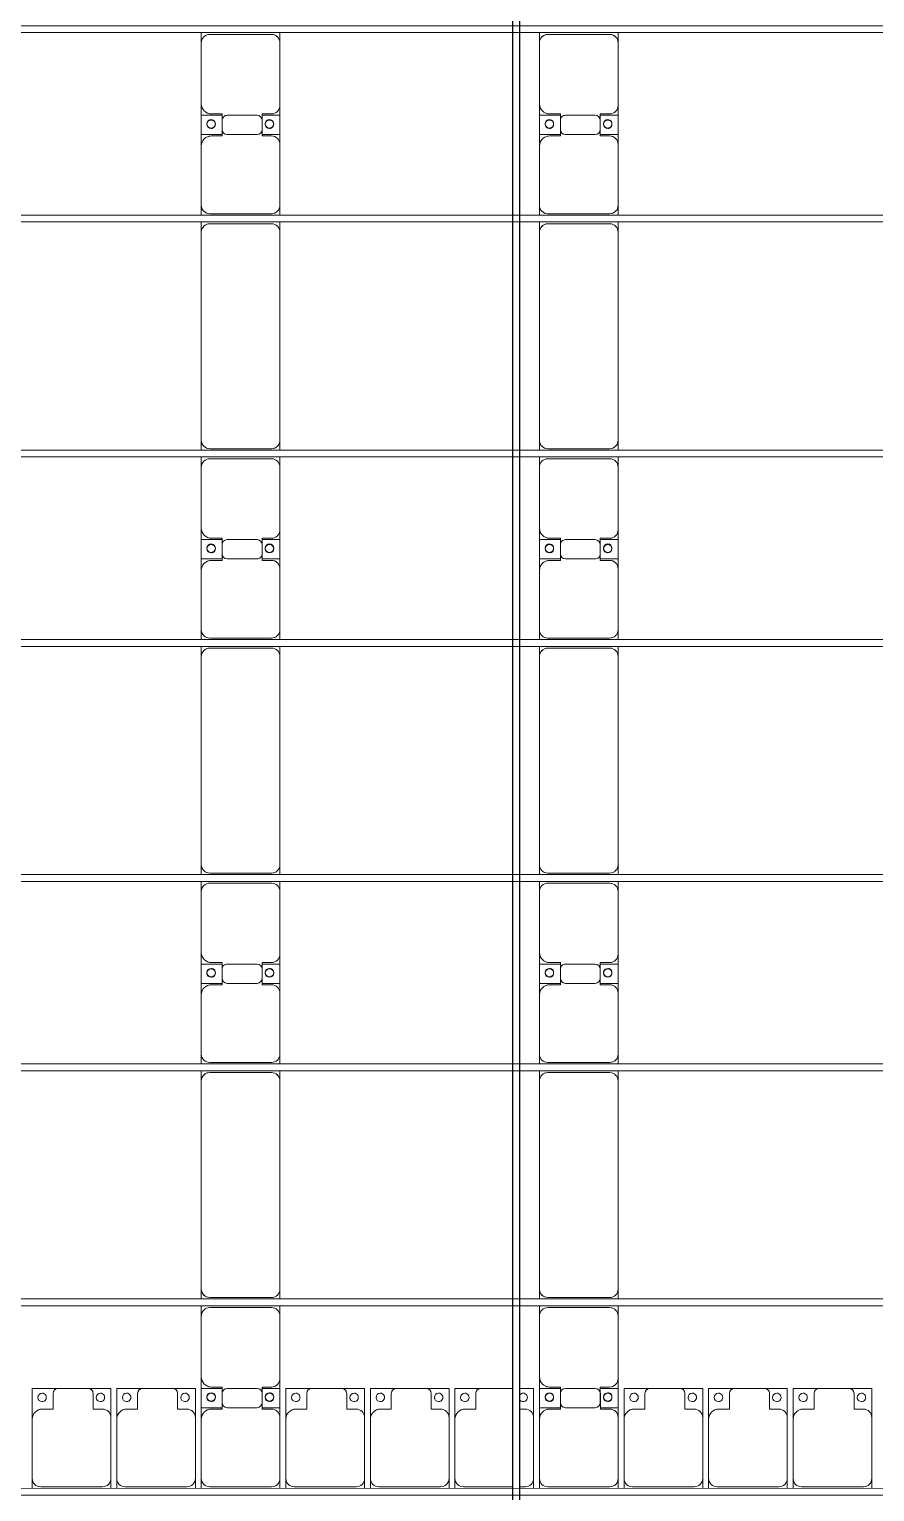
# Model space of a CAD drawing. Header units: millimetres. Extents: x -147246 to 112336, y -213734 to -86506.
# Drawn here: x -131365 to -126365, y -130845 to -122195 of the extents above; entities that cross this region are included whole.
import ezdxf

# ---------------------------------------------------------------- set-up
doc = ezdxf.new("R2010")
doc.units = ezdxf.units.MM
doc.layers.add('A-GENM', color=13, linetype='Continuous', lineweight=9)
doc.layers.add('S-BEAM', color=12, linetype='Continuous', lineweight=9)

# ---------------------------------------------------------------- blocks, each defined once
blk = doc.blocks.new('Dai phao do pin - DẢI PHAO ĐỠ PIN-29579-BỐ TRÍ KHUNG KẾT CẤU BÈ PIN 05')
at = {"layer": 'A-GENM', "color": 7}
for p, q in [((25808.9, 223.4), (25869.7, 223.4)), ((25819.7, 173.4), (25819.7, -191.6)), ((26239.7, 223.4), (25869.7, 223.4)), ((26239.7, 223.4), (26412.2, 223.4)), ((26289.7, 118.2), (26289.7, 173.4)), ((26297.8, 223.4), (26470.3, 223.4)), ((26297.8, 118.2), (26297.8, 223.4)), ((26412.2, 223.4), (26412.2, 118.2)), ((26420.3, 173.4), (26420.3, 118.2)), ((26830.3, 223.4), (26470.3, 223.4)), ((26830.3, 223.4), (26888.9, 223.4)), ((26880.3, -191.6), (26880.3, 173.4)), ((26928.9, 223.4), (26989.7, 223.4)), ((26939.7, 173.4), (26939.7, -191.6)), ((28220.3, 223.4), (26989.7, 223.4)), ((28220.3, 223.4), (28278.9, 223.4)), ((28270.3, -191.6), (28270.3, 173.4)), ((28318.9, 223.4), (28379.7, 223.4)), ((28329.7, 173.4), (28329.7, -191.6)), ((28749.7, 223.4), (28379.7, 223.4)), ((28749.7, 223.4), (28922.2, 223.4)), ((28799.7, 118.2), (28799.7, 173.4)), ((28807.8, 223.4), (28980.3, 223.4)), ((28807.8, 118.2), (28807.8, 223.4)), ((28922.2, 223.4), (28922.2, 118.2)), ((28930.3, 173.4), (28930.3, 118.2)), ((29340.3, 223.4), (28980.3, 223.4)), ((29340.3, 223.4), (29398.9, 223.4)), ((29390.3, -191.6), (29390.3, 173.4)), ((29438.9, 223.4), (29499.7, 223.4)), ((29449.7, 173.4), (29449.7, -191.6)), ((30730.3, 223.4), (29499.7, 223.4)), ((30730.3, 223.4), (30788.9, 223.4)), ((30780.3, -191.6), (30780.3, 173.4)), ((30828.9, 223.4), (30889.7, 223.4)), ((30839.7, 173.4), (30839.7, -191.6)), ((31259.7, 223.4), (30889.7, 223.4)), ((31259.7, 223.4), (31432.2, 223.4)), ((31309.7, 118.2), (31309.7, 173.4)), ((31317.8, 223.4), (31490.3, 223.4)), ((31317.8, 118.2), (31317.8, 223.4)), ((31432.2, 223.4), (31432.2, 118.2)), ((31440.3, 173.4), (31440.3, 118.2)), ((31850.3, 223.4), (31490.3, 223.4)), ((31850.3, 223.4), (31908.9, 223.4)), ((31900.3, -191.6), (31900.3, 173.4)), ((31948.9, 223.4), (32009.7, 223.4)), ((31959.7, 173.4), (31959.7, -191.6)), ((33240.3, 223.4), (32009.7, 223.4)), ((33240.3, 223.4), (33298.9, 223.4)), ((33290.3, -191.6), (33290.3, 173.4)), ((33338.9, 223.4), (33399.7, 223.4)), ((33349.7, 173.4), (33349.7, -191.6)), ((33769.7, 223.4), (33399.7, 223.4)), ((33769.7, 223.4), (33942.2, 223.4)), ((33819.7, 118.2), (33819.7, 173.4)), ((33942.2, 223.4), (33942.2, 118.4)), ((26382.2, 118.2), (26289.7, 118.2)), ((26297.8, 88.2), (26297.8, -88.2)), ((26420.3, 118.2), (26327.8, 118.2)), ((26412.2, -88.2), (26412.2, 88.2)), ((28892.2, 118.2), (28799.7, 118.2)), ((28807.8, 88.2), (28807.8, -88.2)), ((28930.3, 118.2), (28837.8, 118.2)), ((28922.2, -88.2), (28922.2, 88.2)), ((31402.2, 118.2), (31309.7, 118.2)), ((31317.8, 88.2), (31317.8, -88.2)), ((31440.3, 118.2), (31347.8, 118.2)), ((31432.2, -88.2), (31432.2, 88.2)), ((33912.2, 118.2), (33819.7, 118.2)), ((33942.2, -88.2), (33942.2, 88.2)), ((26289.7, -181.6), (26289.7, -118.2)), ((26289.7, -118.2), (26382.2, -118.2)), ((26297.8, -241.6), (26297.8, -118.2)), ((26327.8, -118.2), (26420.3, -118.2)), ((26412.2, -118.2), (26412.2, -241.6)), ((26420.3, -118.2), (26420.3, -181.6)), ((28799.7, -181.6), (28799.7, -118.2)), ((28799.7, -118.2), (28892.2, -118.2)), ((28807.8, -241.6), (28807.8, -118.2)), ((28837.8, -118.2), (28930.3, -118.2)), ((28922.2, -118.2), (28922.2, -241.6)), ((28930.3, -118.2), (28930.3, -181.6)), ((31309.7, -181.6), (31309.7, -118.2)), ((31309.7, -118.2), (31402.2, -118.2)), ((31317.8, -241.6), (31317.8, -118.2)), ((31347.8, -118.2), (31440.3, -118.2)), ((31432.2, -118.2), (31432.2, -241.6)), ((31440.3, -118.2), (31440.3, -181.6)), ((33819.7, -181.6), (33819.7, -118.2)), ((33819.7, -118.2), (33912.2, -118.2)), ((33942.2, -118), (33942.2, -241.6)), ((25869.7, -241.6), (25808.9, -241.6)), ((25869.7, -241.6), (26229.7, -241.6)), ((26412.2, -241.6), (26229.7, -241.6)), ((26480.3, -241.6), (26297.8, -241.6)), ((26480.3, -241.6), (26830.3, -241.6)), ((26888.9, -241.6), (26830.3, -241.6)), ((26989.7, -241.6), (26928.9, -241.6)), ((26989.7, -241.6), (28220.3, -241.6)), ((28278.9, -241.6), (28220.3, -241.6)), ((28379.7, -241.6), (28318.9, -241.6)), ((28379.7, -241.6), (28739.7, -241.6)), ((28922.2, -241.6), (28739.7, -241.6)), ((28990.3, -241.6), (28807.8, -241.6)), ((28990.3, -241.6), (29340.3, -241.6)), ((29398.9, -241.6), (29340.3, -241.6)), ((29499.7, -241.6), (29438.9, -241.6)), ((29499.7, -241.6), (30730.3, -241.6)), ((30788.9, -241.6), (30730.3, -241.6)), ((30889.7, -241.6), (30828.9, -241.6)), ((30889.7, -241.6), (31249.7, -241.6)), ((31432.2, -241.6), (31249.7, -241.6)), ((31500.3, -241.6), (31317.8, -241.6)), ((31500.3, -241.6), (31850.3, -241.6)), ((31908.9, -241.6), (31850.3, -241.6)), ((32009.7, -241.6), (31948.9, -241.6)), ((32009.7, -241.6), (33240.3, -241.6)), ((33298.9, -241.6), (33240.3, -241.6)), ((33399.7, -241.6), (33338.9, -241.6)), ((33399.7, -241.6), (33759.7, -241.6)), ((33942.2, -241.6), (33759.7, -241.6))]:
    blk.add_line(p, q, dxfattribs=at)
for centre, radius, start, end in [((25869.7, 173.4), 50, 90, 180), ((25869.7, 173.4), 50, 139.69161, 180), ((26239.7, 173.4), 50, 360, 90), ((26239.7, 173.4), 50, 360, 45), ((26348.6, 161.8), 25, 360, 180), ((26351.4, 161.8), 25, 360, 180), ((26470.3, 173.4), 50, 90, 180), ((26470.3, 173.4), 50, 135, 180), ((26830.3, 173.4), 50, 0, 90), ((26830.3, 173.4), 50, 0, 45), ((26989.7, 173.4), 50, 90, 180), ((26989.7, 173.4), 50, 91.30859, 180), ((28220.3, 173.4), 50, 0, 90), ((28220.3, 173.4), 50, 45, 88.73479), ((28379.7, 173.4), 50, 90, 180), ((28379.7, 173.4), 50, 135, 180), ((28749.7, 173.4), 50, 0, 90), ((28749.7, 173.4), 50, 0, 45), ((28858.6, 161.8), 25, 0, 180), ((28861.4, 161.8), 25, 0, 180), ((28980.3, 173.4), 50, 90, 180), ((28980.3, 173.4), 50, 135, 180), ((29340.3, 173.4), 50, 0, 90), ((29340.3, 173.4), 50, 0, 45), ((29499.7, 173.4), 50, 90, 180), ((29499.7, 173.4), 50, 91.22027, 180), ((30730.3, 173.4), 50, 0, 90), ((30730.3, 173.4), 50, 45, 88.82311), ((30889.7, 173.4), 50, 90, 180), ((30889.7, 173.4), 50, 135, 180), ((31259.7, 173.4), 50, 0, 90), ((31259.7, 173.4), 50, 0, 45), ((31368.6, 161.8), 25, 360, 180), ((31371.4, 161.8), 25, 0, 180), ((31490.3, 173.4), 50, 90, 180), ((31490.3, 173.4), 50, 135, 180), ((31850.3, 173.4), 50, 0, 90), ((31850.3, 173.4), 50, 0, 45), ((32009.7, 173.4), 50, 90, 180), ((32009.7, 173.4), 50, 91.13195, 180), ((33240.3, 173.4), 50, 0, 90), ((33240.3, 173.4), 50, 45, 88.91142), ((33399.7, 173.4), 50, 90, 180), ((33399.7, 173.4), 50, 135, 180), ((33769.7, 173.4), 50, 360, 90), ((33769.7, 173.4), 50, 360, 45), ((33878.6, 161.8), 25, 360, 180), ((26327.8, 88.2), 30, 90, 180), ((26348.6, 161.8), 25, 180, 0), ((26351.4, 161.8), 25, 180, 0), ((26382.2, 88.2), 30, 0, 90), ((28837.8, 88.2), 30, 90, 180), ((28858.6, 161.8), 25, 180, 360), ((28861.4, 161.8), 25, 180, 0), ((28892.2, 88.2), 30, 360, 90), ((31347.8, 88.2), 30, 90, 180), ((31368.6, 161.8), 25, 180, 360), ((31371.4, 161.8), 25, 180, 0), ((31402.2, 88.2), 30, 0, 90), ((33878.6, 161.8), 25, 180, 360), ((33912.2, 88.2), 30, 0, 90), ((26327.8, -88.2), 30, 180, 270), ((26348.6, -183.2), 25, 360, 180), ((26351.4, -183.2), 25, 360, 180), ((26382.2, -88.2), 30, 270, 0), ((28837.8, -88.2), 30, 180, 270), ((28858.6, -183.2), 25, 360, 180), ((28861.4, -183.2), 25, 360, 180), ((28892.2, -88.2), 30, 270, 0), ((31347.8, -88.2), 30, 180, 270), ((31368.6, -183.2), 25, 360, 180), ((31371.4, -183.2), 25, 360, 180), ((31402.2, -88.2), 30, 270, 0), ((33878.6, -183.2), 25, 0, 180), ((33912.2, -88.2), 30, 270, 0), ((25869.7, -191.6), 50, 180, 270), ((25869.7, -191.6), 50, 180, 220.31163), ((26229.7, -181.6), 60, 270, 0), ((26229.7, -181.6), 60, 330, 0), ((26348.6, -183.2), 25, 180, 360), ((26351.4, -183.2), 25, 180, 360), ((26480.3, -181.6), 60, 180, 270), ((26480.3, -181.6), 60, 180, 210), ((26830.3, -191.6), 50, 270, 0), ((26830.3, -191.6), 50, 315, 0), ((26989.7, -191.6), 50, 180, 270), ((26989.7, -191.6), 50, 180, 255), ((28220.3, -191.6), 50, 270, 0), ((28220.3, -191.6), 50, 270, 345), ((28379.7, -191.6), 50, 180, 270), ((28379.7, -191.6), 50, 180, 225), ((28739.7, -181.6), 60, 270, 360), ((28739.7, -181.6), 60, 330, 0), ((28858.6, -183.2), 25, 180, 0), ((28861.4, -183.2), 25, 180, 360), ((28990.3, -181.6), 60, 180, 270), ((28990.3, -181.6), 60, 180, 210), ((29340.3, -191.6), 50, 270, 0), ((29340.3, -191.6), 50, 315, 0), ((29499.7, -191.6), 50, 180, 270), ((29499.7, -191.6), 50, 180, 255), ((30730.3, -191.6), 50, 270, 0), ((30730.3, -191.6), 50, 270, 345), ((30889.7, -191.6), 50, 180, 270), ((30889.7, -191.6), 50, 180, 225), ((31249.7, -181.6), 60, 270, 360), ((31249.7, -181.6), 60, 330, 0), ((31368.6, -183.2), 25, 180, 360), ((31371.4, -183.2), 25, 180, 360), ((31500.3, -181.6), 60, 180, 270), ((31500.3, -181.6), 60, 180, 210), ((31850.3, -191.6), 50, 270, 360), ((31850.3, -191.6), 50, 315, 0), ((32009.7, -191.6), 50, 180, 270), ((32009.7, -191.6), 50, 180, 255), ((33240.3, -191.6), 50, 270, 0), ((33240.3, -191.6), 50, 270, 345), ((33399.7, -191.6), 50, 180, 270), ((33399.7, -191.6), 50, 180, 225), ((33759.7, -181.6), 60, 270, 360), ((33759.7, -181.6), 60, 330, 360), ((33878.6, -183.2), 25, 180, 0)]:
    blk.add_arc(centre, radius, start, end, dxfattribs=at)
blk = doc.blocks.new('Dai phao do pin - DẢI PHAO ĐỠ PIN-29610-BỐ TRÍ KHUNG KẾT CẤU BÈ PIN 05')
at = {"layer": 'A-GENM', "color": 7}
for p, q in [((25808.9, 223.4), (25869.7, 223.4)), ((25819.7, 173.4), (25819.7, -191.6)), ((26239.7, 223.4), (25869.7, 223.4)), ((26239.7, 223.4), (26412.2, 223.4)), ((26289.7, 118.2), (26289.7, 173.4)), ((26297.8, 223.4), (26470.3, 223.4)), ((26297.8, 118.2), (26297.8, 223.4)), ((26412.2, 223.4), (26412.2, 118.2)), ((26420.3, 173.4), (26420.3, 118.2)), ((26830.3, 223.4), (26470.3, 223.4)), ((26830.3, 223.4), (26888.9, 223.4)), ((26880.3, -191.6), (26880.3, 173.4)), ((26928.9, 223.4), (26989.7, 223.4)), ((26939.7, 173.4), (26939.7, -191.6)), ((28220.3, 223.4), (26989.7, 223.4)), ((28220.3, 223.4), (28278.9, 223.4)), ((28270.3, -191.6), (28270.3, 173.4)), ((28318.9, 223.4), (28379.7, 223.4)), ((28329.7, 173.4), (28329.7, -191.6)), ((28749.7, 223.4), (28379.7, 223.4)), ((28749.7, 223.4), (28922.2, 223.4)), ((28799.7, 118.2), (28799.7, 173.4)), ((28807.8, 223.4), (28980.3, 223.4)), ((28807.8, 118.2), (28807.8, 223.4)), ((28922.2, 223.4), (28922.2, 118.2)), ((28930.3, 173.4), (28930.3, 118.2)), ((29340.3, 223.4), (28980.3, 223.4)), ((29340.3, 223.4), (29398.9, 223.4)), ((29390.3, -191.6), (29390.3, 173.4)), ((29438.9, 223.4), (29499.7, 223.4)), ((29449.7, 173.4), (29449.7, -191.6)), ((30730.3, 223.4), (29499.7, 223.4)), ((30730.3, 223.4), (30788.9, 223.4)), ((30780.3, -191.6), (30780.3, 173.4)), ((30828.9, 223.4), (30889.7, 223.4)), ((30839.7, 173.4), (30839.7, -191.6)), ((31259.7, 223.4), (30889.7, 223.4)), ((31259.7, 223.4), (31432.2, 223.4)), ((31309.7, 118.2), (31309.7, 173.4)), ((31317.8, 223.4), (31490.3, 223.4)), ((31317.8, 118.2), (31317.8, 223.4)), ((31432.2, 223.4), (31432.2, 118.2)), ((31440.3, 173.4), (31440.3, 118.2)), ((31850.3, 223.4), (31490.3, 223.4)), ((31850.3, 223.4), (31908.9, 223.4)), ((31900.3, -191.6), (31900.3, 173.4)), ((31948.9, 223.4), (32009.7, 223.4)), ((31959.7, 173.4), (31959.7, -191.6)), ((33240.3, 223.4), (32009.7, 223.4)), ((33240.3, 223.4), (33298.9, 223.4)), ((33290.3, -191.6), (33290.3, 173.4)), ((33338.9, 223.4), (33399.7, 223.4)), ((33349.7, 173.4), (33349.7, -191.6)), ((33769.7, 223.4), (33399.7, 223.4)), ((33769.7, 223.4), (33942.2, 223.4)), ((33819.7, 118.2), (33819.7, 173.4)), ((33942.2, 223.4), (33942.2, 118.4)), ((26382.2, 118.2), (26289.7, 118.2)), ((26297.8, 88.2), (26297.8, -88.2)), ((26420.3, 118.2), (26327.8, 118.2)), ((26412.2, -88.2), (26412.2, 88.2)), ((28892.2, 118.2), (28799.7, 118.2)), ((28807.8, 88.2), (28807.8, -88.2)), ((28930.3, 118.2), (28837.8, 118.2)), ((28922.2, -88.2), (28922.2, 88.2)), ((31402.2, 118.2), (31309.7, 118.2)), ((31317.8, 88.2), (31317.8, -88.2)), ((31440.3, 118.2), (31347.8, 118.2)), ((31432.2, -88.2), (31432.2, 88.2)), ((33912.2, 118.2), (33819.7, 118.2)), ((33942.2, -88.2), (33942.2, 88.2)), ((26289.7, -181.6), (26289.7, -118.2)), ((26289.7, -118.2), (26382.2, -118.2)), ((26297.8, -241.6), (26297.8, -118.2)), ((26327.8, -118.2), (26420.3, -118.2)), ((26412.2, -118.2), (26412.2, -241.6)), ((26420.3, -118.2), (26420.3, -181.6)), ((28799.7, -181.6), (28799.7, -118.2)), ((28799.7, -118.2), (28892.2, -118.2)), ((28807.8, -241.6), (28807.8, -118.2)), ((28837.8, -118.2), (28930.3, -118.2)), ((28922.2, -118.2), (28922.2, -241.6)), ((28930.3, -118.2), (28930.3, -181.6)), ((31309.7, -181.6), (31309.7, -118.2)), ((31309.7, -118.2), (31402.2, -118.2)), ((31317.8, -241.6), (31317.8, -118.2)), ((31347.8, -118.2), (31440.3, -118.2)), ((31432.2, -118.2), (31432.2, -241.6)), ((31440.3, -118.2), (31440.3, -181.6)), ((33819.7, -181.6), (33819.7, -118.2)), ((33819.7, -118.2), (33912.2, -118.2)), ((33942.2, -118), (33942.2, -241.6)), ((25869.7, -241.6), (25808.9, -241.6)), ((25869.7, -241.6), (26229.7, -241.6)), ((26412.2, -241.6), (26229.7, -241.6)), ((26480.3, -241.6), (26297.8, -241.6)), ((26480.3, -241.6), (26830.3, -241.6)), ((26888.9, -241.6), (26830.3, -241.6)), ((26989.7, -241.6), (26928.9, -241.6)), ((26989.7, -241.6), (28220.3, -241.6)), ((28278.9, -241.6), (28220.3, -241.6)), ((28379.7, -241.6), (28318.9, -241.6)), ((28379.7, -241.6), (28739.7, -241.6)), ((28922.2, -241.6), (28739.7, -241.6)), ((28990.3, -241.6), (28807.8, -241.6)), ((28990.3, -241.6), (29340.3, -241.6)), ((29398.9, -241.6), (29340.3, -241.6)), ((29499.7, -241.6), (29438.9, -241.6)), ((29499.7, -241.6), (30730.3, -241.6)), ((30788.9, -241.6), (30730.3, -241.6)), ((30889.7, -241.6), (30828.9, -241.6)), ((30889.7, -241.6), (31249.7, -241.6)), ((31432.2, -241.6), (31249.7, -241.6)), ((31500.3, -241.6), (31317.8, -241.6)), ((31500.3, -241.6), (31850.3, -241.6)), ((31908.9, -241.6), (31850.3, -241.6)), ((32009.7, -241.6), (31948.9, -241.6)), ((32009.7, -241.6), (33240.3, -241.6)), ((33298.9, -241.6), (33240.3, -241.6)), ((33399.7, -241.6), (33338.9, -241.6)), ((33399.7, -241.6), (33759.7, -241.6)), ((33942.2, -241.6), (33759.7, -241.6))]:
    blk.add_line(p, q, dxfattribs=at)
for centre, radius, start, end in [((25869.7, 173.4), 50, 90, 180), ((25869.7, 173.4), 50, 139.70669, 180), ((26239.7, 173.4), 50, 360, 90), ((26239.7, 173.4), 50, 360, 45), ((26348.6, 161.8), 25, 360, 180), ((26351.4, 161.8), 25, 360, 180), ((26470.3, 173.4), 50, 90, 180), ((26470.3, 173.4), 50, 135, 180), ((26830.3, 173.4), 50, 0, 90), ((26830.3, 173.4), 50, 0, 45), ((26989.7, 173.4), 50, 90, 180), ((26989.7, 173.4), 50, 90, 180), ((28220.3, 173.4), 50, 0, 90), ((28220.3, 173.4), 50, 45, 90), ((28379.7, 173.4), 50, 90, 180), ((28379.7, 173.4), 50, 135, 180), ((28749.7, 173.4), 50, 0, 90), ((28749.7, 173.4), 50, 0, 45), ((28858.6, 161.8), 25, 0, 180), ((28861.4, 161.8), 25, 0, 180), ((28980.3, 173.4), 50, 90, 180), ((28980.3, 173.4), 50, 135, 180), ((29340.3, 173.4), 50, 0, 90), ((29340.3, 173.4), 50, 0, 45), ((29499.7, 173.4), 50, 90, 180), ((29499.7, 173.4), 50, 90, 180), ((30730.3, 173.4), 50, 0, 90), ((30730.3, 173.4), 50, 45, 90), ((30889.7, 173.4), 50, 90, 180), ((30889.7, 173.4), 50, 135, 180), ((31259.7, 173.4), 50, 0, 90), ((31259.7, 173.4), 50, 0, 45), ((31368.6, 161.8), 25, 360, 180), ((31371.4, 161.8), 25, 0, 180), ((31490.3, 173.4), 50, 90, 180), ((31490.3, 173.4), 50, 135, 180), ((31850.3, 173.4), 50, 0, 90), ((31850.3, 173.4), 50, 0, 45), ((32009.7, 173.4), 50, 90, 180), ((32009.7, 173.4), 50, 90, 180), ((33240.3, 173.4), 50, 0, 90), ((33240.3, 173.4), 50, 45, 90), ((33399.7, 173.4), 50, 90, 180), ((33399.7, 173.4), 50, 135, 180), ((33769.7, 173.4), 50, 360, 90), ((33769.7, 173.4), 50, 360, 45), ((33878.6, 161.8), 25, 360, 180), ((26327.8, 88.2), 30, 90, 180), ((26348.6, 161.8), 25, 180, 0), ((26351.4, 161.8), 25, 180, 0), ((26382.2, 88.2), 30, 0, 90), ((28837.8, 88.2), 30, 90, 180), ((28858.6, 161.8), 25, 180, 360), ((28861.4, 161.8), 25, 180, 0), ((28892.2, 88.2), 30, 360, 90), ((31347.8, 88.2), 30, 90, 180), ((31368.6, 161.8), 25, 180, 360), ((31371.4, 161.8), 25, 180, 0), ((31402.2, 88.2), 30, 0, 90), ((33878.6, 161.8), 25, 180, 360), ((33912.2, 88.2), 30, 0, 90), ((26327.8, -88.2), 30, 180, 270), ((26348.6, -183.2), 25, 360, 180), ((26351.4, -183.2), 25, 360, 180), ((26382.2, -88.2), 30, 270, 0), ((28837.8, -88.2), 30, 180, 270), ((28858.6, -183.2), 25, 360, 180), ((28861.4, -183.2), 25, 360, 180), ((28892.2, -88.2), 30, 270, 0), ((31347.8, -88.2), 30, 180, 270), ((31368.6, -183.2), 25, 360, 180), ((31371.4, -183.2), 25, 360, 180), ((31402.2, -88.2), 30, 270, 0), ((33878.6, -183.2), 25, 0, 180), ((33912.2, -88.2), 30, 270, 0), ((25869.7, -191.6), 50, 180, 270), ((25869.7, -191.6), 50, 180, 220.29654), ((26229.7, -181.6), 60, 270, 0), ((26229.7, -181.6), 60, 330, 0), ((26348.6, -183.2), 25, 180, 360), ((26351.4, -183.2), 25, 180, 360), ((26480.3, -181.6), 60, 180, 270), ((26480.3, -181.6), 60, 180, 210), ((26830.3, -191.6), 50, 270, 0), ((26830.3, -191.6), 50, 315, 0), ((26989.7, -191.6), 50, 180, 270), ((26989.7, -191.6), 50, 180, 255), ((28220.3, -191.6), 50, 270, 0), ((28220.3, -191.6), 50, 270, 345), ((28379.7, -191.6), 50, 180, 270), ((28379.7, -191.6), 50, 180, 225), ((28739.7, -181.6), 60, 270, 360), ((28739.7, -181.6), 60, 330, 0), ((28858.6, -183.2), 25, 180, 0), ((28861.4, -183.2), 25, 180, 360), ((28990.3, -181.6), 60, 180, 270), ((28990.3, -181.6), 60, 180, 210), ((29340.3, -191.6), 50, 270, 0), ((29340.3, -191.6), 50, 315, 0), ((29499.7, -191.6), 50, 180, 270), ((29499.7, -191.6), 50, 180, 255), ((30730.3, -191.6), 50, 270, 0), ((30730.3, -191.6), 50, 270, 345), ((30889.7, -191.6), 50, 180, 270), ((30889.7, -191.6), 50, 180, 225), ((31249.7, -181.6), 60, 270, 360), ((31249.7, -181.6), 60, 330, 0), ((31368.6, -183.2), 25, 180, 360), ((31371.4, -183.2), 25, 180, 360), ((31500.3, -181.6), 60, 180, 270), ((31500.3, -181.6), 60, 180, 210), ((31850.3, -191.6), 50, 270, 360), ((31850.3, -191.6), 50, 315, 0), ((32009.7, -191.6), 50, 180, 270), ((32009.7, -191.6), 50, 180, 255), ((33240.3, -191.6), 50, 270, 0), ((33240.3, -191.6), 50, 270, 345), ((33399.7, -191.6), 50, 180, 270), ((33399.7, -191.6), 50, 180, 225), ((33759.7, -181.6), 60, 270, 360), ((33759.7, -181.6), 60, 330, 360), ((33878.6, -183.2), 25, 180, 0)]:
    blk.add_arc(centre, radius, start, end, dxfattribs=at)
blk = doc.blocks.new('Dải phao đi lại kèm đỡ invester - DẢI PHAO ĐI LẠI-14853-BỐ TRÍ KHUNG KẾT CẤU BÈ PIN 05')
at = {"layer": 'A-GENM', "color": 7}
for p, q in [((8758.4, 1312.2), (8911.8, 1312.2)), ((8758.4, 1129.7), (8758.4, 1312.2)), ((9088.2, 1312.2), (8911.8, 1312.2)), ((9088.2, 1312.2), (9223.4, 1312.2)), ((9223.4, 1312.2), (9223.4, 1139.7)), ((9258.4, 1312.2), (9411.8, 1312.2)), ((9258.4, 1129.7), (9258.4, 1312.2)), ((9588.2, 1312.2), (9411.8, 1312.2)), ((9588.7, 1312.2), (9723.4, 1312.2)), ((9723.4, 1312.2), (9723.4, 1139.7)), ((9758.4, 1312.2), (9881.6, 1312.2)), ((9758.4, 1129.7), (9758.4, 1312.2)), ((10088.2, 1312.2), (9911.8, 1312.2)), ((10118, 1312.2), (10223.4, 1312.2)), ((10223.4, 1312.2), (10223.4, 1139.7)), ((10258.4, 1312.2), (10411.8, 1312.2)), ((10258.4, 1129.7), (10258.4, 1312.2)), ((10588.2, 1312.2), (10411.8, 1312.2)), ((10588.2, 1312.2), (10723.4, 1312.2)), ((10723.4, 1312.2), (10723.4, 1139.7)), ((10758.4, 1312.2), (10911.8, 1312.2)), ((10758.4, 1129.7), (10758.4, 1312.2)), ((11088.2, 1312.2), (10911.8, 1312.2)), ((11088.2, 1312.2), (11223.4, 1312.2)), ((11223.4, 1312.2), (11223.4, 1139.7)), ((11258.4, 1312.2), (11411.8, 1312.2)), ((11258.4, 1129.7), (11258.4, 1312.2)), ((11588.2, 1312.2), (11411.8, 1312.2)), ((11588.2, 1312.2), (11599.8, 1312.2)), ((11639.8, 1312.2), (11723.4, 1312.2)), ((11723.4, 1312.2), (11723.4, 1139.7)), ((11758.4, 1312.2), (11881.6, 1312.2)), ((11758.4, 1129.7), (11758.4, 1312.2)), ((12088.2, 1312.2), (11911.8, 1312.2)), ((12118, 1312.2), (12223.4, 1312.2)), ((12223.4, 1312.2), (12223.4, 1139.7)), ((12258.4, 1312.2), (12411.8, 1312.2)), ((12258.4, 1129.7), (12258.4, 1312.2)), ((12588.2, 1312.2), (12411.8, 1312.2)), ((12588.2, 1312.2), (12723.4, 1312.2)), ((12723.4, 1312.2), (12723.4, 1139.7)), ((12758.4, 1312.2), (12911.8, 1312.2)), ((12758.4, 1129.7), (12758.4, 1312.2)), ((13088.2, 1312.2), (12911.8, 1312.2)), ((13088.2, 1312.2), (13223.4, 1312.2)), ((13223.4, 1312.2), (13223.4, 1139.7)), ((13258.4, 1312.2), (13411.8, 1312.2)), ((13258.4, 1129.7), (13258.4, 1312.2)), ((13588.2, 1312.2), (13411.8, 1312.2)), ((13588.2, 1312.2), (13723.4, 1312.2)), ((13723.4, 1312.2), (13723.4, 1139.7)), ((8881.8, 1282.2), (8881.8, 1189.7)), ((9118.2, 1189.7), (9118.2, 1282.2)), ((9381.8, 1282.2), (9381.8, 1189.7)), ((9618.2, 1189.7), (9618.2, 1282.2)), ((9881.8, 1282.2), (9881.8, 1189.7)), ((10118.2, 1189.7), (10118.2, 1282.2)), ((10381.8, 1282.2), (10381.8, 1189.7)), ((10618.2, 1189.7), (10618.2, 1282.2)), ((10881.8, 1282.2), (10881.8, 1189.7)), ((11118.2, 1189.7), (11118.2, 1282.2)), ((11381.8, 1282.2), (11381.8, 1189.7)), ((11881.8, 1282.2), (11881.8, 1189.7)), ((12118.2, 1189.7), (12118.2, 1282.2)), ((12381.8, 1282.2), (12381.8, 1189.7)), ((12618.2, 1189.7), (12618.2, 1282.2)), ((12881.8, 1282.2), (12881.8, 1189.7)), ((13118.2, 1189.7), (13118.2, 1282.2)), ((13381.8, 1282.2), (13381.8, 1189.7)), ((13618.2, 1189.7), (13618.2, 1282.2)), ((8758.4, 1129.7), (8758.4, 779.7)), ((8881.8, 1189.7), (8818.4, 1189.7)), ((9173.4, 1189.7), (9118.2, 1189.7)), ((9223.4, 779.7), (9223.4, 1139.7)), ((9258.4, 1129.7), (9258.4, 779.7)), ((9381.8, 1189.7), (9318.4, 1189.7)), ((9673.4, 1189.7), (9618.2, 1189.7)), ((9723.4, 779.7), (9723.4, 1139.7)), ((9758.4, 1129.7), (9758.4, 779.7)), ((9881.8, 1189.7), (9818.4, 1189.7)), ((10173.4, 1189.7), (10118.2, 1189.7)), ((10223.4, 779.7), (10223.4, 1139.7)), ((10258.4, 1129.7), (10258.4, 779.7)), ((10381.8, 1189.7), (10318.4, 1189.7)), ((10673.4, 1189.7), (10618.2, 1189.7)), ((10723.4, 779.7), (10723.4, 1139.7)), ((10758.4, 1129.7), (10758.4, 779.7)), ((10881.8, 1189.7), (10818.4, 1189.7)), ((11173.4, 1189.7), (11118.2, 1189.7)), ((11223.4, 779.7), (11223.4, 1139.7)), ((11258.4, 1129.7), (11258.4, 779.7)), ((11381.8, 1189.7), (11318.4, 1189.7)), ((11673.4, 1189.7), (11639.8, 1189.7)), ((11723.4, 779.7), (11723.4, 1139.7)), ((11758.4, 1129.7), (11758.4, 779.7)), ((11881.8, 1189.7), (11818.4, 1189.7)), ((12173.4, 1189.7), (12118.2, 1189.7)), ((12223.4, 779.7), (12223.4, 1139.7)), ((12258.4, 1129.7), (12258.4, 779.7)), ((12381.8, 1189.7), (12318.4, 1189.7)), ((12673.4, 1189.7), (12618.2, 1189.7)), ((12723.4, 779.7), (12723.4, 1139.7)), ((12758.4, 1129.7), (12758.4, 779.7)), ((12881.8, 1189.7), (12818.4, 1189.7)), ((13173.4, 1189.7), (13118.2, 1189.7)), ((13223.4, 779.7), (13223.4, 1139.7)), ((13258.4, 1129.7), (13258.4, 779.7)), ((13381.8, 1189.7), (13318.4, 1189.7)), ((13673.4, 1189.7), (13618.2, 1189.7)), ((13723.4, 779.7), (13723.4, 1139.7)), ((8758.4, 720.8), (8758.4, 779.7)), ((9223.4, 779.7), (9223.4, 720.8)), ((9258.4, 720.8), (9258.4, 779.7)), ((9723.4, 779.7), (9723.4, 720.8)), ((9758.4, 720.8), (9758.4, 779.7)), ((10223.4, 779.7), (10223.4, 720.8)), ((10258.4, 720.8), (10258.4, 779.7)), ((10723.4, 779.7), (10723.4, 720.8)), ((10758.4, 720.8), (10758.4, 779.7)), ((11223.4, 779.7), (11223.4, 720.8)), ((11258.4, 720.8), (11258.4, 779.7)), ((11723.4, 779.7), (11723.4, 720.8)), ((11758.4, 720.8), (11758.4, 779.7)), ((12223.4, 779.7), (12223.4, 720.8)), ((12258.4, 720.8), (12258.4, 779.7)), ((12723.4, 779.7), (12723.4, 720.8)), ((12758.4, 720.8), (12758.4, 779.7)), ((13223.4, 779.7), (13223.4, 720.8)), ((13258.4, 720.8), (13258.4, 779.7)), ((13723.4, 779.7), (13723.4, 720.8)), ((8808.4, 729.7), (9173.4, 729.7)), ((9308.4, 729.7), (9673.4, 729.7)), ((9808.4, 729.7), (10173.4, 729.7)), ((10308.4, 729.7), (10673.4, 729.7)), ((10808.4, 729.7), (11173.4, 729.7)), ((11308.4, 729.7), (11599.8, 729.7)), ((11639.8, 729.7), (11673.4, 729.7)), ((11808.4, 729.7), (12173.4, 729.7)), ((12308.4, 729.7), (12673.4, 729.7)), ((12808.4, 729.7), (13173.4, 729.7)), ((13308.4, 729.7), (13673.4, 729.7))]:
    blk.add_line(p, q, dxfattribs=at)
for centre, radius, start, end in [((8911.8, 1282.2), 30, 90, 180), ((8911.8, 1282.2), 30, 90, 150), ((9088.2, 1282.2), 30, 360, 90), ((9088.2, 1282.2), 30, 30, 90), ((9411.8, 1282.2), 30, 90, 180), ((9411.8, 1282.2), 30, 90, 150), ((9588.2, 1282.2), 30, 360, 90), ((9588.2, 1282.2), 30, 30, 89.10046), ((9911.8, 1282.2), 30, 90, 180), ((10088.2, 1282.2), 30, 0, 90), ((10411.8, 1282.2), 30, 90, 180), ((10411.8, 1282.2), 30, 90, 150), ((10588.2, 1282.2), 30, 0, 90), ((10588.2, 1282.2), 30, 30, 90), ((10911.8, 1282.2), 30, 90, 180), ((10911.8, 1282.2), 30, 90, 150), ((11088.2, 1282.2), 30, 0, 90), ((11088.2, 1282.2), 30, 30, 90), ((11411.8, 1282.2), 30, 90, 180), ((11411.8, 1282.2), 30, 90, 150), ((11588.2, 1282.2), 30, 75, 90), ((11588.2, 1282.2), 30, 75, 90), ((11911.8, 1282.2), 30, 90, 180), ((12088.2, 1282.2), 30, 0, 90), ((12411.8, 1282.2), 30, 90, 180), ((12411.8, 1282.2), 30, 90, 150), ((12588.2, 1282.2), 30, 0, 90), ((12588.2, 1282.2), 30, 30, 90), ((12911.8, 1282.2), 30, 90, 180), ((12911.8, 1282.2), 30, 90, 150), ((13088.2, 1282.2), 30, 360, 90), ((13088.2, 1282.2), 30, 30, 90), ((13411.8, 1282.2), 30, 90, 180), ((13411.8, 1282.2), 30, 90, 150), ((13588.2, 1282.2), 30, 0, 90), ((13588.2, 1282.2), 30, 30, 90), ((8816.8, 1258.6), 25, 90, 270), ((8816.8, 1258.6), 25, 270, 90), ((9161.8, 1258.6), 25, 90, 270), ((9161.8, 1258.6), 25, 180, 195), ((9161.8, 1258.6), 25, 270, 90), ((9316.8, 1258.6), 25, 90, 270), ((9316.8, 1258.6), 25, 270, 90), ((9661.8, 1258.6), 25, 90, 270), ((9661.8, 1258.6), 25, 180, 195), ((9661.8, 1258.6), 25, 270, 90), ((9816.8, 1258.6), 25, 90, 270), ((9816.8, 1258.6), 25, 270, 90), ((10161.8, 1258.6), 25, 90, 270), ((10161.8, 1258.6), 25, 270, 90), ((10316.8, 1258.6), 25, 90, 270), ((10316.8, 1258.6), 25, 270, 90), ((10661.8, 1258.6), 25, 90, 270), ((10661.8, 1258.6), 25, 180, 195), ((10661.8, 1258.6), 25, 270, 90), ((10816.8, 1258.6), 25, 90, 270), ((10816.8, 1258.6), 25, 270, 90), ((11161.8, 1258.6), 25, 90, 270), ((11161.8, 1258.6), 25, 180, 195), ((11161.8, 1258.6), 25, 270, 90), ((11316.8, 1258.6), 25, 90, 270), ((11316.8, 1258.6), 25, 270, 90), ((11661.8, 1258.6), 25, 90, 150), ((11661.8, 1258.6), 25, 210, 270), ((11661.8, 1258.6), 25, 270, 90), ((11816.8, 1258.6), 25, 90, 270), ((11816.8, 1258.6), 25, 270, 90), ((12161.8, 1258.6), 25, 90, 270), ((12161.8, 1258.6), 25, 270, 90), ((12316.8, 1258.6), 25, 90, 270), ((12316.8, 1258.6), 25, 270, 90), ((12661.8, 1258.6), 25, 90, 270), ((12661.8, 1258.6), 25, 180, 195), ((12661.8, 1258.6), 25, 270, 90), ((12816.8, 1258.6), 25, 90, 270), ((12816.8, 1258.6), 25, 270, 90), ((13161.8, 1258.6), 25, 90, 270), ((13161.8, 1258.6), 25, 180, 195), ((13161.8, 1258.6), 25, 270, 90), ((13316.8, 1258.6), 25, 90, 270), ((13316.8, 1258.6), 25, 270, 90), ((13661.8, 1258.6), 25, 90, 270), ((13661.8, 1258.6), 25, 180, 195), ((13661.8, 1258.6), 25, 270, 90), ((8818.4, 1129.7), 60, 90, 180), ((8818.4, 1129.7), 60, 90, 120), ((9173.4, 1139.7), 50, 360, 90), ((9173.4, 1139.7), 50, 45, 90), ((9318.4, 1129.7), 60, 90, 180), ((9318.4, 1129.7), 60, 90, 120), ((9673.4, 1139.7), 50, 0, 90), ((9673.4, 1139.7), 50, 45, 90), ((9818.4, 1129.7), 60, 90, 180), ((9818.4, 1129.7), 60, 90, 120), ((10173.4, 1139.7), 50, 360, 90), ((10173.4, 1139.7), 50, 45, 90), ((10318.4, 1129.7), 60, 90, 180), ((10318.4, 1129.7), 60, 90, 120), ((10673.4, 1139.7), 50, 360, 90), ((10673.4, 1139.7), 50, 45, 90), ((10818.4, 1129.7), 60, 90, 180), ((10818.4, 1129.7), 60, 90, 120), ((11173.4, 1139.7), 50, 0, 90), ((11173.4, 1139.7), 50, 45, 90), ((11318.4, 1129.7), 60, 90, 180), ((11318.4, 1129.7), 60, 90, 120), ((11673.4, 1139.7), 50, 360, 90), ((11673.4, 1139.7), 50, 45, 90), ((11818.4, 1129.7), 60, 90, 180), ((11818.4, 1129.7), 60, 90, 120), ((12173.4, 1139.7), 50, 0, 90), ((12173.4, 1139.7), 50, 45, 90), ((12318.4, 1129.7), 60, 90, 180), ((12318.4, 1129.7), 60, 90, 120), ((12673.4, 1139.7), 50, 0, 90), ((12673.4, 1139.7), 50, 45, 90), ((12818.4, 1129.7), 60, 90, 180), ((12818.4, 1129.7), 60, 90, 120), ((13173.4, 1139.7), 50, 0, 90), ((13173.4, 1139.7), 50, 45, 90), ((13318.4, 1129.7), 60, 90, 180), ((13318.4, 1129.7), 60, 90, 120), ((13673.4, 1139.7), 50, 0, 90), ((13673.4, 1139.7), 50, 45, 90), ((8808.4, 779.7), 50, 180, 270), ((9173.4, 779.7), 50, 270, 0), ((9308.4, 779.7), 50, 180, 270), ((9673.4, 779.7), 50, 270, 0), ((9808.4, 779.7), 50, 180, 270), ((10173.4, 779.7), 50, 270, 0), ((10308.4, 779.7), 50, 180, 270), ((10673.4, 779.7), 50, 270, 0), ((10808.4, 779.7), 50, 180, 270), ((11173.4, 779.7), 50, 270, 0), ((11308.4, 779.7), 50, 180, 270), ((11673.4, 779.7), 50, 270, 360), ((11808.4, 779.7), 50, 180, 270), ((12173.4, 779.7), 50, 270, 0), ((12308.4, 779.7), 50, 180, 270), ((12673.4, 779.7), 50, 270, 360), ((12808.4, 779.7), 50, 180, 270), ((13173.4, 779.7), 50, 270, 0), ((13308.4, 779.7), 50, 180, 270), ((13673.4, 779.7), 50, 270, 0), ((8808.4, 779.7), 50, 225, 270), ((9173.4, 779.7), 50, 270, 315), ((9308.4, 779.7), 50, 225, 270), ((9673.4, 779.7), 50, 270, 315), ((9808.4, 779.7), 50, 225, 270), ((10173.4, 779.7), 50, 270, 315), ((10308.4, 779.7), 50, 225, 270), ((10673.4, 779.7), 50, 270, 315), ((10808.4, 779.7), 50, 225, 270), ((11173.4, 779.7), 50, 270, 315), ((11308.4, 779.7), 50, 225, 270), ((11673.4, 779.7), 50, 270, 315), ((11808.4, 779.7), 50, 225, 270), ((12173.4, 779.7), 50, 270, 315), ((12308.4, 779.7), 50, 225, 270), ((12673.4, 779.7), 50, 270, 315), ((12808.4, 779.7), 50, 225, 270), ((13173.4, 779.7), 50, 270, 315), ((13308.4, 779.7), 50, 225, 270), ((13673.4, 779.7), 50, 270, 315)]:
    blk.add_arc(centre, radius, start, end, dxfattribs=at)
blk = doc.blocks.new('Dầm C52 - Dầm C52-18772-BỐ TRÍ KHUNG KẾT CẤU BÈ PIN 05')
at = {"layer": 'S-BEAM', "color": 1}
for p, q in [((-74474.3, 20), (74474.3, 20)), ((74474.3, -20), (-74474.3, -20))]:
    blk.add_line(p, q, dxfattribs=at)
blk = doc.blocks.new('Dầm C52 - Dầm C52-18773-BỐ TRÍ KHUNG KẾT CẤU BÈ PIN 05')
at = {"layer": 'S-BEAM', "color": 1}
for p, q in [((-74474.3, 20), (74474.3, 20)), ((74474.3, -20), (-74474.3, -20))]:
    blk.add_line(p, q, dxfattribs=at)
blk = doc.blocks.new('Dầm C52 - Dầm C52-18774-BỐ TRÍ KHUNG KẾT CẤU BÈ PIN 05')
at = {"layer": 'S-BEAM', "color": 1}
for p, q in [((-74474.3, 20), (74474.3, 20)), ((74474.3, -20), (-74474.3, -20))]:
    blk.add_line(p, q, dxfattribs=at)
blk = doc.blocks.new('Dầm C52 - Dầm C52-18775-BỐ TRÍ KHUNG KẾT CẤU BÈ PIN 05')
at = {"layer": 'S-BEAM', "color": 1}
for p, q in [((-74474.3, 20), (74474.3, 20)), ((74474.3, -20), (-74474.3, -20))]:
    blk.add_line(p, q, dxfattribs=at)
blk = doc.blocks.new('Dầm C52 - Hộp 40x60-38180-BỐ TRÍ KHUNG KẾT CẤU BÈ PIN 05')
at = {"layer": 'S-BEAM', "color": 3, "lineweight": 25}
for p, q in [((-38419.7, 20), (38419.7, 20)), ((38419.7, -20), (-38419.7, -20))]:
    blk.add_line(p, q, dxfattribs=at)
blk = doc.blocks.new('HOBANMONG_BEPIN 5_rvt-1-BỐ TRÍ KHUNG KẾT CẤU BÈ PIN 05')
at = {"layer": 'A-GENM', "color": 3, "lineweight": 25}
for name, p, rotation in [('Dai phao do pin - DẢI PHAO ĐỠ PIN-29579-BỐ TRÍ KHUNG KẾT CẤU BÈ PIN 05', (-130105.5, -96405.7), 269.9997710125194), ('Dai phao do pin - DẢI PHAO ĐỠ PIN-29610-BỐ TRÍ KHUNG KẾT CẤU BÈ PIN 05', (-128105.5, -96405.7), 269.9997710125194), ('Dải phao đi lại kèm đỡ invester - DẢI PHAO ĐI LẠI-14853-BỐ TRÍ KHUNG KẾT CẤU BÈ PIN 05', (-140105.4, -131545.4), 359.9997710135151)]:
    blk.add_blockref(name, p, dxfattribs=dict(at, rotation=rotation))
at = {"layer": 'S-BEAM', "color": 3, "lineweight": 25}
for name, p, rotation in [('Dầm C52 - Hộp 40x60-38180-BỐ TRÍ KHUNG KẾT CẤU BÈ PIN 05', (-128485.6, -130974.3), 269.9997710125197), ('Dầm C52 - Dầm C52-18772-BỐ TRÍ KHUNG KẾT CẤU BÈ PIN 05', (-66079.9, -122194.9), 179.9997710135151), ('Dầm C52 - Dầm C52-18772-BỐ TRÍ KHUNG KẾT CẤU BÈ PIN 05', (-66079.9, -123314.9), 179.9997710135151), ('Dầm C52 - Dầm C52-18773-BỐ TRÍ KHUNG KẾT CẤU BÈ PIN 05', (-66079.9, -124704.9), 179.9997710135151), ('Dầm C52 - Dầm C52-18773-BỐ TRÍ KHUNG KẾT CẤU BÈ PIN 05', (-66079.9, -125824.9), 179.9997710135151), ('Dầm C52 - Dầm C52-18774-BỐ TRÍ KHUNG KẾT CẤU BÈ PIN 05', (-66079.9, -127214.9), 179.9997710135151), ('Dầm C52 - Dầm C52-18774-BỐ TRÍ KHUNG KẾT CẤU BÈ PIN 05', (-66079.9, -128334.9), 179.9997710135151), ('Dầm C52 - Dầm C52-18775-BỐ TRÍ KHUNG KẾT CẤU BÈ PIN 05', (-66080, -129724.9), 179.9997710135151), ('Dầm C52 - Dầm C52-18775-BỐ TRÍ KHUNG KẾT CẤU BÈ PIN 05', (-66080, -130844.9), 179.9997710135151)]:
    blk.add_blockref(name, p, dxfattribs=dict(at, rotation=rotation))

msp = doc.modelspace()

# ---------------------------------------------------------------- block references
at = {"lineweight": 5}
msp.add_blockref('HOBANMONG_BEPIN 5_rvt-1-BỐ TRÍ KHUNG KẾT CẤU BÈ PIN 05', (0, 0), dxfattribs=at)

doc.saveas('drawing.dxf')
